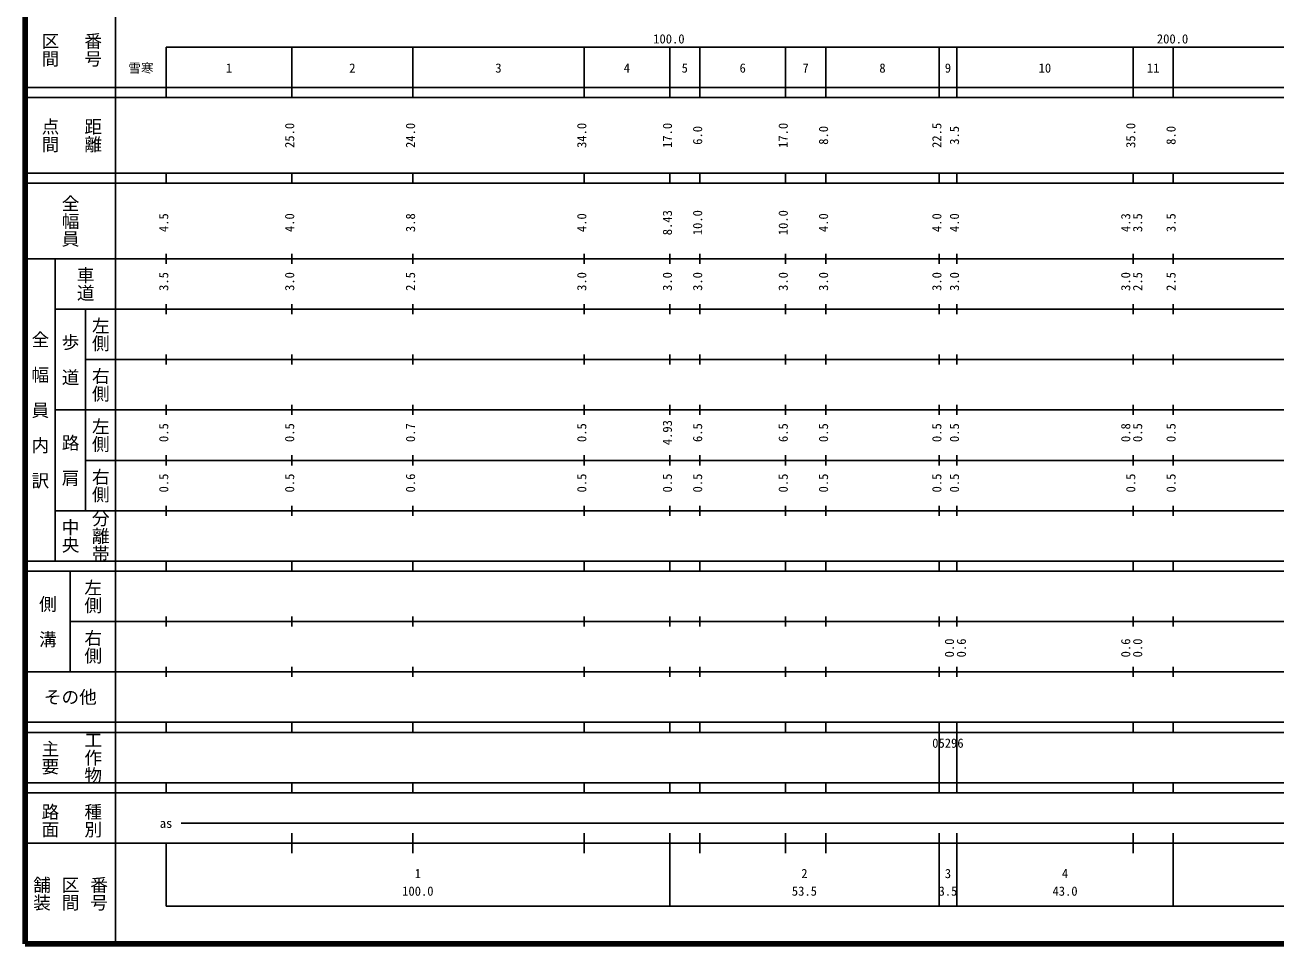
# Model space of a CAD drawing. Units: millimetres on the paper, enlarged 1000 times. Extents: x 40000 to 680000, y 20000 to 380000.
# Drawn here: x 40000 to 288187, y 20000 to 202409 of the extents above; entities that cross this region are included whole.
import ezdxf
from ezdxf.enums import TextEntityAlignment as Align

# ---------------------------------------------------------------- set-up
doc = ezdxf.new("R2010")
doc.units = ezdxf.units.MM
doc.header["$LTSCALE"] = 1000
doc.layers.add('M-TTL', color=2, linetype='Continuous', lineweight=140)
doc.layers.add('M-TTL-BAND', color=7, linetype='Continuous', lineweight=25)
doc.styles.add('@ＭＳ ゴシック', font='')
doc.styles.add('ＭＳ ゴシック', font='')
doc.styles.get('@ＭＳ ゴシック').set_extended_font_data('@MS Gothic')
doc.styles.get('ＭＳ ゴシック').set_extended_font_data('MS Gothic')

msp = doc.modelspace()

# ---------------------------------------------------------------- linework, layer by layer
at = {"layer": 'M-TTL'}
for p, q in [((40000, 380000), (40000, 20000)), ((40000, 20000), (680000, 20000))]:
    msp.add_line(p, q, dxfattribs=at)
at = {"layer": 'M-TTL-BAND'}
for p, q in [((58000, 370000), (58000, 20000)), ((68000, 198000), (579000, 198000)), ((68000, 198000), (68000, 188000)), ((93000, 188000), (93000, 198000)), ((117000, 188000), (117000, 198000)), ((151000, 188000), (151000, 198000)), ((168000, 188000), (168000, 198000)), ((174000, 188000), (174000, 198000)), ((191000, 188000), (191000, 198000)), ((199000, 188000), (199000, 198000)), ((221500, 188000), (221500, 198000)), ((225000, 188000), (225000, 198000)), ((260000, 188000), (260000, 198000)), ((268000, 188000), (268000, 198000)), ((40000, 190000), (579000, 190000)), ((40000, 188000), (579000, 188000)), ((40000, 173000), (579000, 173000)), ((68000, 171000), (68000, 173000)), ((93000, 171000), (93000, 173000)), ((117000, 171000), (117000, 173000)), ((151000, 171000), (151000, 173000)), ((168000, 171000), (168000, 173000)), ((174000, 171000), (174000, 173000)), ((191000, 171000), (191000, 173000)), ((199000, 171000), (199000, 173000)), ((221500, 171000), (221500, 173000)), ((225000, 171000), (225000, 173000)), ((260000, 171000), (260000, 173000)), ((268000, 171000), (268000, 173000)), ((40000, 171000), (579000, 171000)), ((68000, 155000), (68000, 157000)), ((93000, 155000), (93000, 157000)), ((117000, 155000), (117000, 157000)), ((151000, 155000), (151000, 157000)), ((168000, 155000), (168000, 157000)), ((174000, 155000), (174000, 157000)), ((191000, 155000), (191000, 157000)), ((199000, 155000), (199000, 157000)), ((221500, 155000), (221500, 157000)), ((225000, 155000), (225000, 157000)), ((260000, 155000), (260000, 157000)), ((268000, 155000), (268000, 157000)), ((40000, 156000), (579000, 156000)), ((46000, 96000), (46000, 156000)), ((68000, 145000), (68000, 147000)), ((93000, 145000), (93000, 147000)), ((117000, 145000), (117000, 147000)), ((151000, 145000), (151000, 147000)), ((168000, 145000), (168000, 147000)), ((174000, 145000), (174000, 147000)), ((191000, 145000), (191000, 147000)), ((199000, 145000), (199000, 147000)), ((221500, 145000), (221500, 147000)), ((225000, 145000), (225000, 147000)), ((260000, 145000), (260000, 147000)), ((268000, 145000), (268000, 147000)), ((46000, 146000), (579000, 146000)), ((52000, 146000), (52000, 106000)), ((68000, 135000), (68000, 137000)), ((93000, 135000), (93000, 137000)), ((117000, 135000), (117000, 137000)), ((151000, 135000), (151000, 137000)), ((168000, 135000), (168000, 137000)), ((174000, 135000), (174000, 137000)), ((191000, 135000), (191000, 137000)), ((199000, 135000), (199000, 137000)), ((221500, 135000), (221500, 137000)), ((225000, 135000), (225000, 137000)), ((260000, 135000), (260000, 137000)), ((268000, 135000), (268000, 137000)), ((52000, 136000), (579000, 136000)), ((68000, 125000), (68000, 127000)), ((93000, 125000), (93000, 127000)), ((117000, 125000), (117000, 127000)), ((151000, 125000), (151000, 127000)), ((168000, 125000), (168000, 127000)), ((174000, 125000), (174000, 127000)), ((191000, 125000), (191000, 127000)), ((199000, 125000), (199000, 127000)), ((221500, 125000), (221500, 127000)), ((225000, 125000), (225000, 127000)), ((260000, 125000), (260000, 127000)), ((268000, 125000), (268000, 127000)), ((46000, 126000), (579000, 126000)), ((68000, 115000), (68000, 117000)), ((93000, 115000), (93000, 117000)), ((117000, 115000), (117000, 117000)), ((151000, 115000), (151000, 117000)), ((168000, 115000), (168000, 117000)), ((174000, 115000), (174000, 117000)), ((191000, 115000), (191000, 117000)), ((199000, 115000), (199000, 117000)), ((221500, 115000), (221500, 117000)), ((225000, 115000), (225000, 117000)), ((260000, 115000), (260000, 117000)), ((268000, 115000), (268000, 117000)), ((52000, 116000), (579000, 116000)), ((68000, 105000), (68000, 107000)), ((93000, 105000), (93000, 107000)), ((117000, 105000), (117000, 107000)), ((151000, 105000), (151000, 107000)), ((168000, 105000), (168000, 107000)), ((174000, 105000), (174000, 107000)), ((191000, 105000), (191000, 107000)), ((199000, 105000), (199000, 107000)), ((221500, 105000), (221500, 107000)), ((225000, 105000), (225000, 107000)), ((260000, 105000), (260000, 107000)), ((268000, 105000), (268000, 107000)), ((46000, 106000), (579000, 106000)), ((40000, 96000), (579000, 96000)), ((68000, 94000), (68000, 96000)), ((93000, 94000), (93000, 96000)), ((117000, 94000), (117000, 96000)), ((151000, 94000), (151000, 96000)), ((168000, 94000), (168000, 96000)), ((174000, 94000), (174000, 96000)), ((191000, 94000), (191000, 96000)), ((199000, 94000), (199000, 96000)), ((221500, 94000), (221500, 96000)), ((225000, 94000), (225000, 96000)), ((260000, 94000), (260000, 96000)), ((268000, 94000), (268000, 96000)), ((40000, 94000), (579000, 94000)), ((49000, 94000), (49000, 74000)), ((68000, 83000), (68000, 85000)), ((93000, 83000), (93000, 85000)), ((117000, 83000), (117000, 85000)), ((151000, 83000), (151000, 85000)), ((168000, 83000), (168000, 85000)), ((174000, 83000), (174000, 85000)), ((191000, 83000), (191000, 85000)), ((199000, 83000), (199000, 85000)), ((221500, 83000), (221500, 85000)), ((225000, 83000), (225000, 85000)), ((260000, 83000), (260000, 85000)), ((268000, 83000), (268000, 85000)), ((49000, 84000), (579000, 84000)), ((68000, 73000), (68000, 75000)), ((93000, 73000), (93000, 75000)), ((117000, 73000), (117000, 75000)), ((151000, 73000), (151000, 75000)), ((168000, 73000), (168000, 75000)), ((174000, 73000), (174000, 75000)), ((191000, 73000), (191000, 75000)), ((199000, 73000), (199000, 75000)), ((221500, 73000), (221500, 75000)), ((225000, 73000), (225000, 75000)), ((260000, 73000), (260000, 75000)), ((268000, 73000), (268000, 75000)), ((40000, 74000), (579000, 74000)), ((40000, 64000), (579000, 64000)), ((68000, 62000), (68000, 64000)), ((93000, 62000), (93000, 64000)), ((117000, 62000), (117000, 64000)), ((151000, 62000), (151000, 64000)), ((168000, 62000), (168000, 64000)), ((174000, 62000), (174000, 64000)), ((191000, 62000), (191000, 64000)), ((199000, 62000), (199000, 64000)), ((221500, 62000), (221500, 64000)), ((225000, 62000), (225000, 64000)), ((260000, 62000), (260000, 64000)), ((268000, 62000), (268000, 64000)), ((40000, 62000), (579000, 62000)), ((221500, 52000), (221500, 62000)), ((225000, 52000), (225000, 62000)), ((40000, 52000), (579000, 52000)), ((40000, 50000), (579000, 50000)), ((68000, 50000), (68000, 52000)), ((93000, 50000), (93000, 52000)), ((117000, 50000), (117000, 52000)), ((151000, 50000), (151000, 52000)), ((168000, 50000), (168000, 52000)), ((174000, 50000), (174000, 52000)), ((191000, 50000), (191000, 52000)), ((199000, 50000), (199000, 52000)), ((221500, 50000), (221500, 52000)), ((225000, 50000), (225000, 52000)), ((260000, 50000), (260000, 52000)), ((268000, 50000), (268000, 52000)), ((71000, 44000), (333500, 44000)), ((40000, 40000), (579000, 40000)), ((68000, 40000), (68000, 27500)), ((93000, 38000), (93000, 42000)), ((117000, 38000), (117000, 42000)), ((151000, 38000), (151000, 42000)), ((168000, 27500), (168000, 42000)), ((174000, 38000), (174000, 42000)), ((191000, 38000), (191000, 42000)), ((199000, 38000), (199000, 42000)), ((221500, 27500), (221500, 42000)), ((225000, 27500), (225000, 42000)), ((260000, 38000), (260000, 42000)), ((268000, 27500), (268000, 42000)), ((68000, 27500), (579000, 27500))]:
    msp.add_line(p, q, dxfattribs=at)

# ---------------------------------------------------------------- texts
at = {"layer": 'M-TTL-BAND', "style": '@ＭＳ ゴシック'}
for s, p in [('区間', (45000, 197500)), ('番号', (53500, 197500)), ('点間', (45000, 180500)), ('距離', (53500, 180500)), ('全幅員', (49000, 163500)), ('車道', (52000, 151000)), ('左側', (55000, 141000)), ('全\u3000幅\u3000員\u3000内\u3000訳', (43000, 126000)), ('歩\u3000道', (49000, 136000)), ('右側', (55000, 131000)), ('左側', (55000, 121000)), ('路\u3000肩', (49000, 116000)), ('右側', (55000, 111000)), ('中央', (49000, 101000)), ('分離帯', (55000, 101000)), ('左側', (53500, 89000)), ('側\u3000溝', (44500, 84000)), ('右側', (53500, 79000)), ('主要', (45000, 57000)), ('工作物', (53500, 57000)), ('路面', (45000, 44500)), ('種別', (53500, 44500)), ('舗装', (43333, 30000)), ('区間', (49000, 30000)), ('番号', (54667, 30000))]:
    msp.add_text(s, height=2566, rotation=270, dxfattribs=at).set_placement(p, align=Align.MIDDLE_CENTER)
at = {"layer": 'M-TTL-BAND', "style": 'ＭＳ ゴシック'}
for s, p in [('100.0', (167844, 198195)), ('200.0', (267844, 198195)), ('雪寒', (63017, 192405)), ('1', (80500, 192405)), ('2', (105000, 192405)), ('3', (134000, 192405)), ('4', (159500, 192405)), ('5', (171000, 192405)), ('6', (182500, 192405)), ('7', (195000, 192405)), ('8', (210250, 192405)), ('9', (223250, 192405)), ('10', (242500, 192405)), ('11', (264000, 192405)), ('as', (68000, 42500)), ('1', (118000, 32523)), ('2', (194750, 32523)), ('3', (223250, 32523)), ('4', (246500, 32523)), ('100.0', (118000, 29033)), ('53.5', (194750, 29033)), ('3.5', (223250, 29033)), ('43.0', (246500, 29033))]:
    msp.add_text(s, height=1833, dxfattribs=at).set_placement(p, align=Align.BOTTOM_CENTER)
for s, p in [('25.0', (94000, 180500)), ('24.0', (118000, 180500)), ('34.0', (152000, 180500)), ('17.0', (169000, 180500)), ('6.0', (175000, 180500)), ('17.0', (192000, 180500)), ('8.0', (200000, 180500)), ('22.5', (222500, 180500)), ('3.5', (226000, 180500)), ('35.0', (261000, 180500)), ('8.0', (269000, 180500)), ('4.5', (69000, 163174)), ('4.0', (94000, 163174)), ('3.8', (118000, 163174)), ('4.0', (152000, 163174)), ('8.43', (169000, 163174)), ('10.0', (175000, 163174)), ('10.0', (192000, 163174)), ('4.0', (200000, 163174)), ('4.0', (222500, 163174)), ('4.0', (226000, 163174)), ('4.3', (260000, 163174)), ('3.5', (262370, 163174)), ('3.5', (269000, 163174)), ('3.5', (69000, 151500)), ('3.0', (94000, 151500)), ('2.5', (118000, 151500)), ('3.0', (152000, 151500)), ('3.0', (169000, 151500)), ('3.0', (175000, 151500)), ('3.0', (192000, 151500)), ('3.0', (200000, 151500)), ('3.0', (222500, 151500)), ('3.0', (226000, 151500)), ('3.0', (260000, 151500)), ('2.5', (262370, 151500)), ('2.5', (269000, 151500)), ('0.5', (69000, 121500)), ('0.5', (94000, 121500)), ('0.7', (118000, 121500)), ('0.5', (152000, 121500)), ('4.93', (169000, 121500)), ('6.5', (175000, 121500)), ('6.5', (192000, 121500)), ('0.5', (200000, 121500)), ('0.5', (222500, 121500)), ('0.5', (226000, 121500)), ('0.8', (260000, 121500)), ('0.5', (262370, 121500)), ('0.5', (269000, 121500)), ('0.5', (69000, 111500)), ('0.5', (94000, 111500)), ('0.6', (118000, 111500)), ('0.5', (152000, 111500)), ('0.5', (169000, 111500)), ('0.5', (175000, 111500)), ('0.5', (192000, 111500)), ('0.5', (200000, 111500)), ('0.5', (222500, 111500)), ('0.5', (226000, 111500)), ('0.5', (261000, 111500)), ('0.5', (269000, 111500)), ('0.0', (225000, 78764)), ('0.6', (227370, 78764)), ('0.6', (260000, 78764)), ('0.0', (262370, 78764))]:
    msp.add_text(s, height=1833, rotation=90, dxfattribs=at).set_placement(p, align=Align.BOTTOM_CENTER)
msp.add_text('その他', height=2566, dxfattribs=at).set_placement((49000, 69000), align=Align.MIDDLE_CENTER)
msp.add_text('05296', height=1833, dxfattribs=at).set_placement((220125, 58405), align=Align.BOTTOM_LEFT)

doc.saveas('drawing.dxf')
